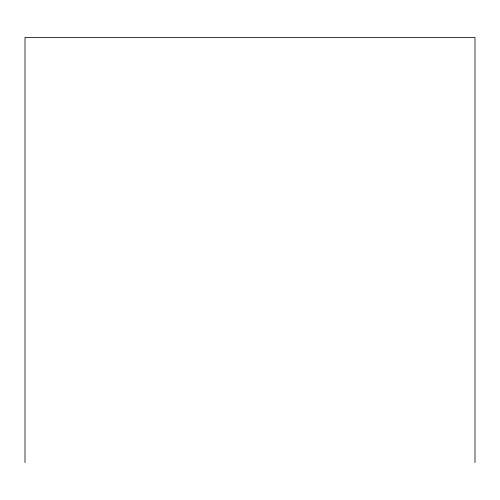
<?xml version="1.0" encoding="UTF-8"?>
<svg xmlns="http://www.w3.org/2000/svg" width="500" height="500" viewBox="0 0 500 500"><rect width="100%" height="100%" fill="white"/><g stroke="black" fill="none" stroke-linecap="round" stroke-linejoin="round"><path stroke-width="0.75" d="M475 462.556L475 37.444L25 37.444L25 462.556"/></g></svg>
